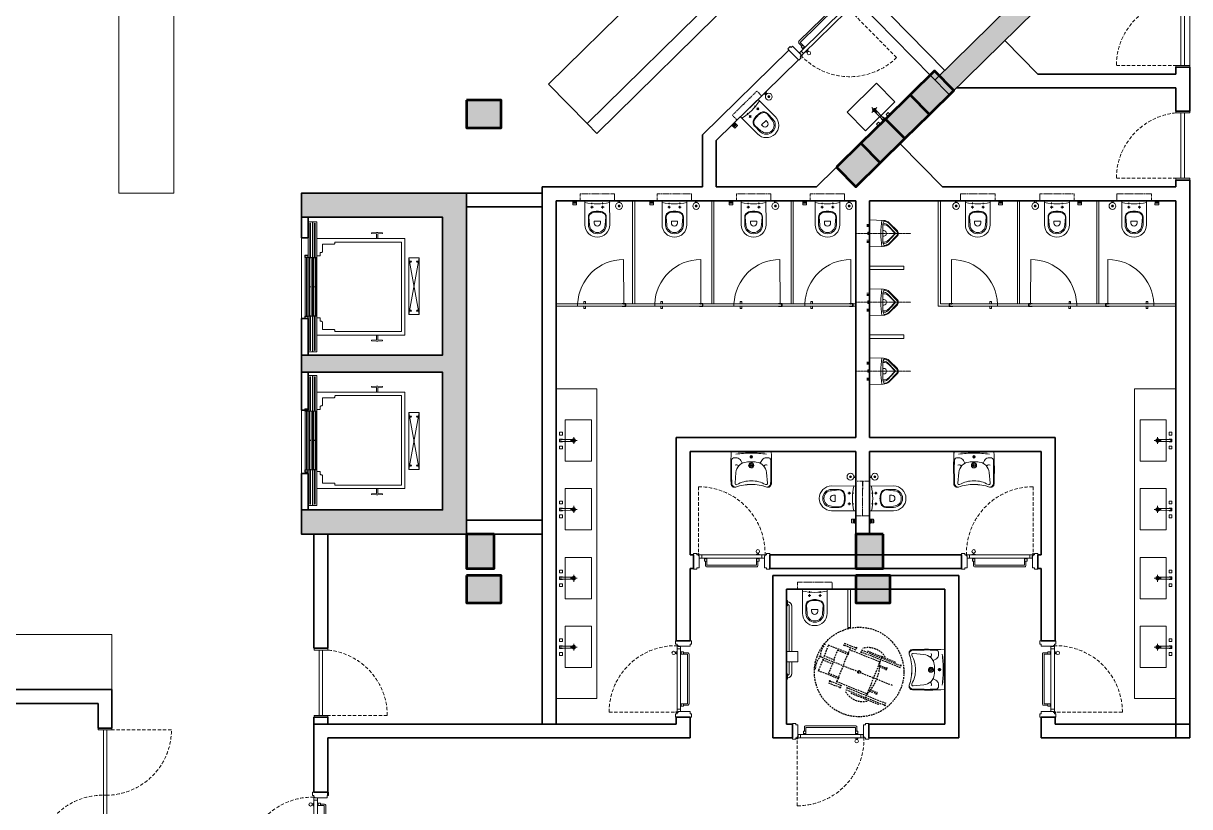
# Model space of a CAD drawing. Header units: millimetres. Extents: x -5316 to 10114, y -10026 to 11025.
# Drawn here: x 740 to 2433, y 2461 to 3599 of the extents above; entities that cross this region are included whole.
import ezdxf

# ---------------------------------------------------------------- set-up
doc = ezdxf.new("R2010")
doc.units = ezdxf.units.MM
for name, pattern in [('DASHDOT', [1, 0.5, -0.25, 0, -0.25]), ('DUZ', [0]), ('HIDDEN', [0.375, 0.25, -0.125]), ('hidden-bl', [0.375, 0.25, -0.125]), ('XREF manor house- spa basement$0$HIDDEN2', [0.1875, 0.125, -0.0625])]:
    doc.linetypes.add(name, pattern=pattern)
for name, color, linetype, lineweight in [('1-Gör3', 252, 'Continuous', 9), ('DUVAR', 1, 'Continuous', 35), ('H-ASANSOR', 46, 'Continuous', 5), ('kolon', 5, 'Continuous', 53), ('MTX-MERDIVEN', 140, 'DUZ', 18), ('PL-KAPI', 43, 'Continuous', 13), ('tefrişler', 13, 'Continuous', 5)]:
    doc.layers.add(name, color=color, linetype=linetype, lineweight=lineweight)
doc.layers.add('MTX-TEFRIS', color=252, linetype='Continuous')
doc.layers.add('tarama_40', color=251, linetype='Continuous')

# ---------------------------------------------------------------- blocks, each defined once
blk = doc.blocks.new('kapı2')
at = {"layer": 'PL-KAPI'}
for p, q in [((45253.6, 82798.4), (45253.6, 82800.5)), ((45255.5, 82798.4), (45255.5, 82800.5)), ((45248.6, 82797.9), (45336.1, 82797.9)), ((45248.6, 82792.9), (45336.1, 82792.9)), ((45256.4, 82791.8), (45252.8, 82791.8)), ((45328.4, 82791.8), (45332, 82791.8))]:
    blk.add_line(p, q, dxfattribs=at)
at = {"layer": 'PL-KAPI', "color": 251, "linetype": 'HIDDEN', "ltscale": 20, "true_color": 0x505050}
blk.add_lwpolyline([(45244.1, 82797.9, -0.420196), (45340.8, 82896.6), (45340.8, 82797.9)], format="xyb", dxfattribs=at)
at = {"layer": 'PL-KAPI'}
for points in [[(45236.9, 82797.9), (45236.9, 82799.9), (45241.9, 82799.9), (45241.9, 82797.9), (45241.9, 82797.9), (45243.9, 82797.9), (45243.9, 82796.4), (45244.9, 82796.4), (45244.9, 82778.9), (45241.9, 82778.9), (45241.9, 82776.9), (45236.9, 82776.9), (45236.9, 82778.9)], [(45257.1, 82797.9), (45257.1, 82798.4), (45252.1, 82798.4), (45252.1, 82797.9)], [(45256.4, 82792.9), (45256.4, 82788.3), (45252.8, 82788.3), (45252.8, 82792.9)], [(45256.4, 82788.3), (45256.4, 82782.9), (45328.4, 82782.9), (45328.4, 82788.3)], [(45328.4, 82792.9), (45328.4, 82788.3), (45332, 82788.3), (45332, 82792.9)], [(45347.9, 82797.9), (45347.9, 82799.9), (45342.9, 82799.9), (45342.9, 82797.9), (45342.9, 82797.9), (45340.9, 82797.9), (45340.9, 82796.4), (45339.9, 82796.4), (45339.9, 82778.9), (45342.9, 82778.9), (45342.9, 82776.9), (45347.9, 82776.9), (45347.9, 82778.9)]]:
    blk.add_lwpolyline(points, dxfattribs=at)
for points in [[(45244.1, 82797.9), (45248.6, 82797.9), (45248.6, 82792.9), (45245.1, 82792.9), (45245.1, 82796.4), (45244.1, 82796.4)], [(45340.7, 82797.9), (45336.1, 82797.9), (45336.1, 82792.9), (45339.7, 82792.9), (45339.7, 82796.4), (45340.7, 82796.4)]]:
    blk.add_lwpolyline(points, close=True, dxfattribs=at)
blk.add_lwpolyline([(45254.4, 82788.3), (45254.4, 82782.4, 0.414214), (45256.4, 82780.4), (45328.4, 82780.4, 0.414214), (45330.4, 82782.4), (45330.4, 82788.3)], format="xyb", dxfattribs=at)
for centre, radius in [((45254.6, 82802.8), 2.5), ((45340.8, 82798.8), 0.75)]:
    blk.add_circle(centre, radius, dxfattribs=at)
blk = doc.blocks.new('kapı1')
at = {"layer": 'PL-KAPI', "lineweight": 15}
for p, q in [((41680.5, 82762.7), (41680.5, 82572.7)), ((41685.5, 82762.7), (41685.5, 82572.7)), ((41685.5, 82667.7), (41680.5, 82667.7))]:
    blk.add_line(p, q, dxfattribs=at)
for points in [[(41693, 82765.2), (41693, 82762.7), (41673, 82762.7), (41673, 82765.2)], [(41673, 82572.7), (41673, 82570.2), (41693, 82570.2), (41693, 82572.7)]]:
    blk.add_lwpolyline(points, close=True, dxfattribs=at)
at = {"layer": 'PL-KAPI', "linetype": 'HIDDEN', "ltscale": 20}
for points in [[(41684.4, 82667.7, 0.414214), (41779.4, 82762.7), (41684.4, 82762.7)], [(41679.4, 82667.7, 0.414214), (41584.4, 82572.7), (41679.4, 82572.7)]]:
    blk.add_lwpolyline(points, format="xyb", dxfattribs=at)
blk = doc.blocks.new('tekerlekli sandalye')
at = {"layer": 'MTX-TEFRIS', "linetype": 'XREF manor house- spa basement$0$HIDDEN2', "ltscale": 20}
for p, q in [((44996.8, 83287), (45003.8, 83304.6)), ((45002.5, 83304.1), (45032.7, 83292)), ((45010.7, 83281.4), (45017, 83297.2)), ((45034, 83298), (45014.7, 83249.7)), ((45015.7, 83296.6), (45032, 83290.2)), ((45043.1, 83296.5), (45025, 83303.7)), ((45025.5, 83302.4), (45027.4, 83307.1)), ((45026.1, 83306.5), (45044.2, 83299.3)), ((45032.7, 83297.4), (45078.8, 83279.1)), ((45043.7, 83300.6), (45041.8, 83295.9)), ((45107.7, 83270.8), (45050.1, 83293.7)), ((45050.6, 83292.4), (45052.5, 83297.1)), ((45051.2, 83296.5), (45108.8, 83273.6)), ((45059.8, 83295.2), (45101.6, 83278.6)), ((44995.3, 83283.2), (44988.3, 83265.6)), ((44989, 83287.9), (45096.4, 83245.1)), ((44994, 83282.7), (45009.8, 83276.4)), ((44996.2, 83288.3), (45012, 83282)), ((45009.2, 83277.7), (45002.9, 83261.9)), ((45081.1, 83287.8), (45055.9, 83224.6)), ((45076.6, 83274.5), (45088.4, 83269.8)), ((45108.2, 83274.9), (45106.4, 83270.2)), ((44987.7, 83266.9), (45017.9, 83254.9)), ((45002.4, 83263.2), (45018.6, 83256.7)), ((45076.5, 83272.4), (45087.7, 83268)), ((45087.9, 83271.1), (45086.4, 83267.4)), ((45003.1, 83248.9), (45021.3, 83241.7)), ((45005.6, 83252.2), (45003.7, 83247.6)), ((45022.4, 83244.5), (45004.3, 83251.7)), ((45014.2, 83251), (45060.2, 83232.6)), ((45020, 83241.1), (45021.8, 83245.8)), ((45030.6, 83242.3), (45028.8, 83237.6)), ((45086.9, 83218.7), (45029.3, 83241.7)), ((45028.2, 83238.9), (45085.8, 83216)), ((45035.4, 83233.9), (45077.2, 83217.2)), ((45061.8, 83237.4), (45073.6, 83232.7)), ((45063.2, 83239), (45074.4, 83234.5)), ((45072.3, 83232.1), (45073.8, 83235.8)), ((45084.5, 83215.4), (45086.4, 83220))]:
    blk.add_line(p, q, dxfattribs=at)
for radius in [65, 2]:
    blk.add_circle((45047.6, 83264.6), radius, dxfattribs=at)
for centre, radius, start, end in [((45017.4, 83287.4), 26, 135.6535, 183.3023), ((45061.1, 83271.5), 28.5, 30.424, 106.1226), ((45010, 83268.8), 26, 133.2443, 180.8932), ((45012.8, 83278.4), 65, 314.6952, 1.8515), ((45052.6, 83250.2), 28.5, 210.424, 286.1226)]:
    blk.add_arc(centre, radius, start, end, dxfattribs=at)
blk = doc.blocks.new('23rf2t3')
at = {"layer": 'tefrişler'}
for p, q in [((44203.1, 83247.9, 0), (44213.1, 83247.9, 0)), ((44203.1, 83247.9, 0), (44213.1, 83247.9, 0)), ((44208.1, 83242.9, 0), (44208.1, 83252.9, 0))]:
    blk.add_line(p, q, dxfattribs=at)
blk.add_lwpolyline([(44178.4, 83235.3), (44178.4, 83273.3), (44238.4, 83273.3), (44238.4, 83235.3)], close=True, dxfattribs=at)
at = {"layer": 'tefrişler', "elevation": 0}
blk.add_lwpolyline([(44206.8, 83229), (44206.7, 83248.7, -0.414214), (44206.9, 83248.9), (44209.3, 83248.9, -0.414214), (44209.5, 83248.7), (44209.5, 83229, -0.414214), (44209.3, 83228.8), (44207, 83228.8, -0.414214)], format="xyb", close=True, dxfattribs=at)
for points in [[(44200.1, 83231.2), (44200.1, 83227.2), (44196.1, 83227.2), (44196.1, 83231.2)], [(44216.1, 83231.2), (44216.1, 83227.2), (44220.1, 83227.2), (44220.1, 83231.2)]]:
    blk.add_lwpolyline(points, close=True, dxfattribs=at)
blk.add_lwpolyline([(44209.5, 83231.2), (44210.1, 83231.2), (44210.1, 83227.2), (44206.1, 83227.2), (44206.1, 83231.2), (44206.8, 83231.2)], dxfattribs=at)
at = {"layer": 'tefrişler'}
blk.add_arc((44208.1, 83247.9, 0), 2.5, 303.3695, 236.5029, dxfattribs=at)
blk = doc.blocks.new('wgw2tr3')
at = {"layer": 'tefrişler'}
for p, q in [((44303.1, 83247.9, 0), (44313.1, 83247.9, 0)), ((44303.1, 83247.9, 0), (44313.1, 83247.9, 0)), ((44308.1, 83242.9, 0), (44308.1, 83252.9, 0))]:
    blk.add_line(p, q, dxfattribs=at)
blk.add_lwpolyline([(44278.4, 83235.3), (44278.4, 83273.3), (44338.4, 83273.3), (44338.4, 83235.3)], close=True, dxfattribs=at)
at = {"layer": 'tefrişler', "elevation": 0}
blk.add_lwpolyline([(44306.8, 83229), (44306.7, 83248.7, -0.414214), (44306.9, 83248.9), (44309.3, 83248.9, -0.414214), (44309.5, 83248.7), (44309.5, 83229, -0.414214), (44309.3, 83228.8), (44307, 83228.8, -0.414214)], format="xyb", close=True, dxfattribs=at)
for points in [[(44300.1, 83231.2), (44300.1, 83227.2), (44296.1, 83227.2), (44296.1, 83231.2)], [(44316.1, 83231.2), (44316.1, 83227.2), (44320.1, 83227.2), (44320.1, 83231.2)]]:
    blk.add_lwpolyline(points, close=True, dxfattribs=at)
blk.add_lwpolyline([(44309.5, 83231.2), (44310.1, 83231.2), (44310.1, 83227.2), (44306.1, 83227.2), (44306.1, 83231.2), (44306.8, 83231.2)], dxfattribs=at)
at = {"layer": 'tefrişler'}
blk.add_arc((44308.1, 83247.9, 0), 2.5, 303.3695, 236.5029, dxfattribs=at)
blk = doc.blocks.new('54hy')
at = {"layer": 'tefrişler'}
for p, q in [((44403.1, 83247.9, 0), (44413.1, 83247.9, 0)), ((44403.1, 83247.9, 0), (44413.1, 83247.9, 0)), ((44408.1, 83242.9, 0), (44408.1, 83252.9, 0))]:
    blk.add_line(p, q, dxfattribs=at)
blk.add_lwpolyline([(44378.4, 83235.3), (44378.4, 83273.3), (44438.4, 83273.3), (44438.4, 83235.3)], close=True, dxfattribs=at)
at = {"layer": 'tefrişler', "elevation": 0}
blk.add_lwpolyline([(44406.8, 83229), (44406.7, 83248.7, -0.414214), (44406.9, 83248.9), (44409.3, 83248.9, -0.414214), (44409.5, 83248.7), (44409.5, 83229, -0.414214), (44409.3, 83228.8), (44407, 83228.8, -0.414214)], format="xyb", close=True, dxfattribs=at)
for points in [[(44400.1, 83231.2), (44400.1, 83227.2), (44396.1, 83227.2), (44396.1, 83231.2)], [(44416.1, 83231.2), (44416.1, 83227.2), (44420.1, 83227.2), (44420.1, 83231.2)]]:
    blk.add_lwpolyline(points, close=True, dxfattribs=at)
blk.add_lwpolyline([(44409.5, 83231.2), (44410.1, 83231.2), (44410.1, 83227.2), (44406.1, 83227.2), (44406.1, 83231.2), (44406.8, 83231.2)], dxfattribs=at)
at = {"layer": 'tefrişler'}
blk.add_arc((44408.1, 83247.9, 0), 2.5, 303.3695, 236.5029, dxfattribs=at)
blk = doc.blocks.new('34ty3t')
at = {"layer": 'tefrişler'}
for p, q in [((44503.1, 83247.9, 0), (44513.1, 83247.9, 0)), ((44503.1, 83247.9, 0), (44513.1, 83247.9, 0)), ((44508.1, 83242.9, 0), (44508.1, 83252.9, 0))]:
    blk.add_line(p, q, dxfattribs=at)
blk.add_lwpolyline([(44478.4, 83235.3), (44478.4, 83273.3), (44538.4, 83273.3), (44538.4, 83235.3)], close=True, dxfattribs=at)
at = {"layer": 'tefrişler', "elevation": 0}
blk.add_lwpolyline([(44506.8, 83229), (44506.7, 83248.7, -0.414214), (44506.9, 83248.9), (44509.3, 83248.9, -0.414214), (44509.5, 83248.7), (44509.5, 83229, -0.414214), (44509.3, 83228.8), (44507, 83228.8, -0.414214)], format="xyb", close=True, dxfattribs=at)
for points in [[(44500.1, 83231.2), (44500.1, 83227.2), (44496.1, 83227.2), (44496.1, 83231.2)], [(44516.1, 83231.2), (44516.1, 83227.2), (44520.1, 83227.2), (44520.1, 83231.2)]]:
    blk.add_lwpolyline(points, close=True, dxfattribs=at)
blk.add_lwpolyline([(44509.5, 83231.2), (44510.1, 83231.2), (44510.1, 83227.2), (44506.1, 83227.2), (44506.1, 83231.2), (44506.8, 83231.2)], dxfattribs=at)
at = {"layer": 'tefrişler'}
blk.add_arc((44508.1, 83247.9, 0), 2.5, 303.3695, 236.5029, dxfattribs=at)
blk = doc.blocks.new('kapı3')
at = {"layer": 'PL-KAPI'}
for p, q in [((44444.7, 83091.7), (44444.8, 83156.9)), ((44446.8, 83092.7), (44441.8, 83092.7)), ((44446.8, 83092.7), (44441.8, 83092.7)), ((44446.8, 83088.8), (44441.8, 83088.8)), ((44442.4, 83088.8), (44442.4, 83092.7)), ((44446.8, 83092.4), (44442.4, 83092.4)), ((44446.8, 83089), (44442.4, 83089)), ((44446.8, 83092.7), (44446.8, 83092.4)), ((44446.8, 83092.7), (44446.8, 83092.4)), ((44446.8, 83088.8), (44446.8, 83089))]:
    blk.add_line(p, q, dxfattribs=at)
at = {"layer": 'PL-KAPI', "lineweight": 15}
for p, q in [((44511.5, 83092.2), (44442.4, 83092.2)), ((44511.5, 83089.2), (44442.4, 83089.2)), ((44511.6, 83092.2), (44511.6, 83089.2))]:
    blk.add_line(p, q, dxfattribs=at)
at = {"layer": 'PL-KAPI'}
for points in [[(44441.6, 83090.7), (44441.6, 83093.1), (44441.8, 83093.1), (44441.8, 83090.7)], [(44441.6, 83090.7), (44441.6, 83088.4), (44441.8, 83088.4), (44441.8, 83090.7)]]:
    blk.add_lwpolyline(points, dxfattribs=at)
for points in [[(44502.8, 83089.2), (44500.3, 83089.2), (44500.3, 83085.9), (44502.8, 83085.9)], [(44502.8, 83095.6), (44500.4, 83095.6), (44500.4, 83092.2), (44502.8, 83092.2)]]:
    blk.add_lwpolyline(points, close=True, dxfattribs=at)
blk.add_arc((44444.8, 83090), 66.8, 1.896, 89.9945, dxfattribs=at)
blk = doc.blocks.new('klozet')
at = {"layer": 'tefrişler', "linetype": 'hidden-bl', "ltscale": 5}
for p, q in [((44878.2, 83413.4), (44878.2, 83423.4)), ((44878.2, 83423.4), (44928.2, 83423.3)), ((44928.2, 83423.3), (44878.2, 83423.4)), ((44928.2, 83423.3), (44928.2, 83413.3))]:
    blk.add_line(p, q, dxfattribs=at)
at = {"layer": 'tefrişler'}
for p, q in [((44895.4, 83410.5), (44895.4, 83408.1)), ((44910.9, 83410.4), (44910.9, 83408.1)), ((44897.4, 83404), (44893.4, 83404)), ((44895.4, 83406), (44895.4, 83402)), ((44912.9, 83403.9), (44908.9, 83404)), ((44910.9, 83406), (44910.9, 83402)), ((44890.1, 83389.4), (44890.1, 83378.3)), ((44890.9, 83389.4), (44891.9, 83378.3)), ((44898.6, 83380.9), (44898.6, 83383.6)), ((44898.6, 83383.6), (44907.6, 83383.6)), ((44907.6, 83380.9), (44907.6, 83383.6)), ((44915.3, 83389.4), (44914.3, 83378.3)), ((44916.1, 83389.3), (44916.1, 83378.3))]:
    blk.add_line(p, q, dxfattribs=at)
blk.add_lwpolyline([(44885.1, 83378.4), (44885.2, 83413.4), (44921.2, 83413.3), (44921.1, 83378.3, -1)], format="xyb", close=True, dxfattribs=at)
for centre in [(44895.4, 83404), (44910.9, 83404)]:
    blk.add_circle(centre, 1, dxfattribs=at)
for centre, radius, start, end in [((44885.9, 83410.2), 0.8, 149.8583, 179.8583), ((44903.4, 83492.6), 84, 257.4847, 282.2319), ((44920.3, 83410.1), 0.8, 359.8583, 29.8583), ((44898.1, 83389.4), 8, 106.963, 179.8583), ((44897.7, 83389.3), 6.8, 103.665, 178.6993), ((44903.1, 83373.1), 25, 89.8583, 106.963), ((44903.1, 83373.1), 23.8, 89.8583, 106.963), ((44903.1, 83373.1), 25, 72.7537, 89.8583), ((44903.1, 83373.1), 23.8, 72.7537, 89.8583), ((44908.5, 83389.2), 6.8, 1.0173, 76.0516), ((44908.1, 83389.4), 8, 359.8583, 72.7537), ((44903.1, 83378.3), 13, 179.8583, 269.8583), ((44903.1, 83378.3), 11.2, 179.8583, 269.8583), ((44903.1, 83380.9), 4.5, 179.8583, 269.8583), ((44903.1, 83378.3), 11.2, 269.8583, 359.8583), ((44903.1, 83378.3), 13, 269.8583, 359.8583), ((44903.1, 83380.9), 4.5, 269.8583, 359.8583)]:
    blk.add_arc(centre, radius, start, end, dxfattribs=at)
blk = doc.blocks.new('3qr32')
at = {"layer": 'tefrişler'}
for p, q in [((44933, 83412.5), (44932.9, 83412.5)), ((44935.7, 83412.5), (44933, 83412.5)), ((44933.6, 83412.4), (44933.5, 83412.4)), ((44933.5, 83411.8), (44933.5, 83411.8)), ((44933.8, 83411.6), (44933.5, 83411.6)), ((44933.5, 83411.6), (44933.5, 83411.6)), ((44933.8, 83412.4), (44933.6, 83412.4)), ((44933.8, 83411.8), (44933.5, 83411.8)), ((44933.7, 83411.7), (44933.6, 83411.7)), ((44933.9, 83411.7), (44933.7, 83411.7)), ((44934.3, 83412.4), (44933.8, 83412.4)), ((44934.3, 83411.8), (44933.8, 83411.8)), ((44934.3, 83411.6), (44933.8, 83411.6)), ((44934.3, 83411.7), (44933.9, 83411.7)), ((44934.8, 83412.4), (44934.3, 83412.4)), ((44934.8, 83411.8), (44934.3, 83411.8)), ((44934.9, 83411.7), (44934.3, 83411.7)), ((44934.8, 83411.6), (44934.3, 83411.6)), ((44935.5, 83412.4), (44934.8, 83412.4)), ((44935.5, 83411.8), (44934.8, 83411.8)), ((44935.5, 83411.6), (44934.8, 83411.6)), ((44935.5, 83411.7), (44934.9, 83411.7)), ((44936.2, 83412.4), (44935.5, 83412.4)), ((44936.2, 83411.8), (44935.5, 83411.8)), ((44936.2, 83411.7), (44935.5, 83411.7)), ((44936.2, 83411.6), (44935.5, 83411.6)), ((44936.2, 83412.5), (44935.7, 83412.5)), ((44936.6, 83412.5), (44936.2, 83412.5)), ((44936.8, 83412.4), (44936.2, 83412.4)), ((44936.8, 83411.8), (44936.2, 83411.8)), ((44936.8, 83411.7), (44936.2, 83411.7)), ((44936.8, 83411.6), (44936.2, 83411.6)), ((44939.3, 83412.5), (44936.6, 83412.5)), ((44937.5, 83412.4), (44936.8, 83412.4)), ((44937.5, 83411.8), (44936.8, 83411.8)), ((44937.4, 83411.7), (44936.8, 83411.7)), ((44937.5, 83411.6), (44936.8, 83411.6)), ((44938, 83411.7), (44937.4, 83411.7)), ((44938.1, 83412.4), (44937.5, 83412.4)), ((44938.1, 83411.8), (44937.5, 83411.8)), ((44938.1, 83411.6), (44937.5, 83411.6)), ((44938.4, 83411.7), (44938, 83411.7)), ((44938.5, 83412.4), (44938.1, 83412.4)), ((44938.5, 83411.8), (44938.1, 83411.8)), ((44938.5, 83411.6), (44938.1, 83411.6)), ((44938.6, 83411.7), (44938.4, 83411.7)), ((44938.8, 83412.4), (44938.5, 83412.4)), ((44938.8, 83411.8), (44938.5, 83411.8)), ((44938.8, 83411.6), (44938.5, 83411.6)), ((44938.7, 83411.7), (44938.6, 83411.7)), ((44938.9, 83412.4), (44938.8, 83412.4)), ((44938.9, 83411.8), (44938.8, 83411.8)), ((44938.9, 83411.6), (44938.8, 83411.6)), ((44933.5, 83407.4), (44933.4, 83407.4)), ((44933.8, 83407.4), (44933.5, 83407.4)), ((44933.6, 83407.3), (44933.5, 83407.3)), ((44933.9, 83407.3), (44933.6, 83407.3)), ((44934.2, 83407.4), (44933.8, 83407.4)), ((44934.3, 83407.3), (44933.9, 83407.3)), ((44936.1, 83407.2), (44934, 83407.2)), ((44934.8, 83407.4), (44934.2, 83407.4)), ((44934.8, 83407.3), (44934.3, 83407.3)), ((44935.5, 83407.4), (44934.8, 83407.4)), ((44935.5, 83407.3), (44934.8, 83407.3)), ((44936.1, 83407.4), (44935.5, 83407.4)), ((44936.1, 83407.3), (44935.5, 83407.3)), ((44936.8, 83407.4), (44936.1, 83407.4)), ((44936.8, 83407.3), (44936.1, 83407.3)), ((44938.2, 83407.2), (44936.1, 83407.2)), ((44937.5, 83407.4), (44936.8, 83407.4)), ((44937.4, 83407.3), (44936.8, 83407.3)), ((44938, 83407.3), (44937.4, 83407.3)), ((44938, 83407.4), (44937.5, 83407.4)), ((44938.5, 83407.4), (44938, 83407.4)), ((44938.4, 83407.3), (44938, 83407.3)), ((44938.6, 83407.3), (44938.4, 83407.3)), ((44938.7, 83407.4), (44938.5, 83407.4)), ((44938.7, 83407.3), (44938.6, 83407.3)), ((44938.8, 83407.4), (44938.7, 83407.4))]:
    blk.add_line(p, q, dxfattribs=at)
for points in [[(44932.9, 83413.4), (44939.5, 83413.4), (44939.5, 83412.6), (44939.4, 83412.5), (44939.3, 83412.4), (44939.3, 83412.4), (44938.9, 83412.4), (44938.9, 83411.8), (44938.7, 83411.7), (44938.9, 83411.6), (44938.8, 83407.4), (44938.7, 83407.3), (44938.2, 83407.2), (44936.1, 83407.2), (44934, 83407.2), (44933.5, 83407.3), (44933.4, 83407.4), (44933.5, 83411.6), (44933.6, 83411.7), (44933.5, 83411.8), (44933.5, 83412.4), (44933.1, 83412.4), (44933, 83412.4), (44932.9, 83412.5), (44932.9, 83412.6)], [(44938.1, 83409.5), (44938.1, 83410), (44934.1, 83410), (44934.1, 83409.5)], [(44934.2, 83412.2), (44938.2, 83412.2), (44938.2, 83413.2), (44934.2, 83413.2)], [(44935.7, 83410), (44936.7, 83410), (44936.7, 83412.2), (44935.7, 83412.2)]]:
    blk.add_lwpolyline(points, close=True, dxfattribs=at)
blk = doc.blocks.new('34g34g3')
at = {"layer": 'tefrişler'}
for p, q in [((44868.9, 83412.8), (44868.9, 83413.4)), ((44868.9, 83413.4), (44874.4, 83413.4)), ((44868.9, 83412.8), (44874.4, 83412.8)), ((44869.2, 83412.4), (44869.2, 83412.8)), ((44870.7, 83412.2), (44870.7, 83410.4)), ((44872.7, 83412.2), (44872.7, 83410.4)), ((44874.1, 83412.4), (44874.1, 83412.8)), ((44874.4, 83412.8), (44874.4, 83413.4))]:
    blk.add_line(p, q, dxfattribs=at)
for radius in [4.9, 1.4, 1]:
    blk.add_circle((44871.6, 83405.6), radius, dxfattribs=at)
blk = doc.blocks.new('efwef')
at = {"layer": 'DUVAR'}
for name in ['34g34g3', 'klozet', '3qr32']:
    blk.add_blockref(name, (608.3, 117.8), dxfattribs=at)
blk = doc.blocks.new('g3g34qg')
at = {"layer": 'tefrişler', "extrusion": (-9.18355e-06, -5.22106e-10, 1), "elevation": -0.4}
for points in [[(44279.1, 83005.7, -0.15678), (44287.3, 83002.4), (44299.1, 82990.5, -0.404578), (44299.1, 82983.2), (44287.3, 82971.3, -0.165396), (44278.6, 82968), (44258.6, 82967.3), (44258.6, 83006.3), (44279.1, 83005.7)], [(44276.6, 82967.8, -0.079182), (44276.6, 83005.8, -2.898704)], [(44280.5, 83005.5, 0.179807), (44277.8, 82998.2), (44277.9, 82975.9, 0.168338), (44280.5, 82968.1)], [(44279.8, 83004.4, -0.141491), (44286.5, 83001.5), (44298.3, 82989.6, -0.402512), (44298.3, 82984), (44286.6, 82971.9, -0.161341), (44279.8, 82969.2)], [(44277.8, 82982.8), (44279.3, 82982.8, 0.999782), (44279.3, 82990.8), (44277.8, 82990.8)], [(44277.9, 82999.3, -0.217861), (44286.6, 82996.4), (44295.7, 82986.8), (44286.6, 82977.3, -0.217861), (44277.9, 82974.3, -0.189671)], [(44278.3, 83001.5, -0.164972), (44284.5, 82999.2), (44296.1, 82987.5, -0.386321), (44296.1, 82986.1), (44284.6, 82974.1, -0.195859), (44278.4, 82972.2, -0.157785)]]:
    blk.add_lwpolyline(points, format="xyb", dxfattribs=at)
at = {"layer": 'tefrişler', "linetype": 'DASHDOT', "extrusion": (-9.18355e-06, -5.22106e-10, 1), "elevation": -0.4}
blk.add_lwpolyline([(44238.6, 82986.8), (44318.6, 82986.8)], dxfattribs=at)
at = {"layer": 'tefrişler', "extrusion": (-9.18355e-06, -5.22106e-10, 1), "elevation": -0.4}
for points in [[(44254.6, 82999.8), (44258.6, 82999.8)], [(44254.6, 82998.3), (44258.6, 82998.3)], [(44254.6, 82996.8), (44258.6, 82996.8)], [(44257.1, 82985.1), (44256.1, 82985.1), (44256.1, 82988.7), (44257.1, 82988.7)], [(44258.6, 82985.1), (44257.1, 82985.1), (44257.1, 82988.7), (44258.6, 82988.7)], [(44254.6, 82976.8), (44258.6, 82976.8)], [(44254.6, 82975.3), (44258.6, 82975.3)], [(44254.6, 82973.8), (44258.6, 82973.8)]]:
    blk.add_lwpolyline(points, dxfattribs=at)
blk = doc.blocks.new('23r23r')
at = {"layer": 'tefrişler', "extrusion": (-9.18325e-06, 1.19199e-16, 1)}
for p, q in [((44258.6, 83039.3), (44308.6, 83039.3, 0)), ((44308.6, 83034.3, 0), (44308.6, 83039.3, 0)), ((44258.6, 83034.3), (44308.6, 83034.3, 0))]:
    blk.add_line(p, q, dxfattribs=at)
blk = doc.blocks.new('4t344   wefww')
at = {"layer": 'tefrişler'}
for p, q in [((45320.5, 82685.4), (45377.7, 82695.4)), ((45330.5, 82686.1), (45349.3, 82689.4)), ((45350.5, 82682.7), (45348.3, 82682.3)), ((45368.1, 82692.7), (45349.3, 82689.4)), ((45350.8, 82680.7), (45350.1, 82684.8)), ((45350.5, 82682.7), (45352.6, 82683.1)), ((45374.2, 82685.6), (45370.9, 82684.6)), ((45327.1, 82677.3), (45330.6, 82677.5)), ((45336.3, 82674.9), (45338.4, 82672.3)), ((45366.4, 82680.2), (45365.3, 82677.1)), ((45333.9, 82640.9), (45332.6, 82656.2)), ((45380.3, 82649.1), (45376.3, 82663.9))]:
    blk.add_line(p, q, dxfattribs=at)
at = {"layer": 'tefrişler', "linetype": 'DASHDOT'}
for p, q in [((45352.6, 82670.5), (45348.5, 82669.8)), ((45353.3, 82666.4), (45351.9, 82674.5)), ((45352.6, 82670.5), (45356.7, 82671.2))]:
    blk.add_line(p, q, dxfattribs=at)
at = {"layer": 'tefrişler'}
blk.add_lwpolyline([(45335.8, 82635.5, -0.502898), (45328.5, 82638.9, -0.019701), (45320.5, 82685.4), (45377.7, 82695.4, -0.019701), (45386, 82649, -0.502898), (45380.3, 82643.4, 0.082293), (45357.4, 82643.1, 0.082293)], format="xyb", close=True, dxfattribs=at)
for centre, radius, start, end in [((45914.4, 82763.6), 599, 187.5037, 192.0183), ((45379.9, 82515.6), 175, 99.9914, 107.3231), ((45350.5, 82682.7), 1.75, 99.9914, 279.9914), ((45379.9, 82515.6), 175, 92.6597, 99.9914), ((45350.5, 82682.7), 1.75, 279.9914, 99.9914), ((45373, 82677.9), 7, 107.5479, 160.8558), ((45375.4, 82681.8), 4, 11.2406, 107.5479), ((44792.8, 82566), 599, 7.9646, 12.4792), ((44792.8, 82566), 598, 7.9646, 11.2406), ((45327.3, 82673.3), 4, 92.435, 188.7423), ((45914.4, 82763.6), 598, 188.7423, 192.0183), ((45331.8, 82664.5), 3.14, 39.1775, 135.2878), ((45330.9, 82670.5), 7, 39.1271, 92.435), ((45349.5, 82657.7), 17, 107.0562, 184.9447), ((45333.5, 82665.8), 1, 332.9888, 39.1775), ((45339.6, 82673.3), 1.5, 219.1271, 302.4822), ((45362.1, 82616.5), 60, 99.9914, 107.0562), ((45352.6, 82670.5), 3.75, 99.9914, 279.9914), ((45352.6, 82670.5), 2.3, 99.9914, 279.9914), ((45362.1, 82616.5), 60, 92.9267, 99.9914), ((45352.6, 82670.5), 3.75, 279.9914, 99.9914), ((45352.6, 82670.5), 2.3, 279.9914, 99.9914), ((45359.9, 82659.5), 17, 15.0381, 92.9267), ((45363.9, 82677.6), 1.5, 257.5006, 340.8558), ((45374.2, 82672), 3.14, 64.6951, 160.8054), ((45372.2, 82672.7), 1, 160.8054, 226.994), ((45363.8, 82607.1), 42, 99.9914, 129.7023), ((45363.8, 82607.1), 42, 70.2806, 99.9914), ((45378.4, 82648.6), 2, 257.1185, 15.0381), ((45381.1, 82648.3), 5, 261.1737, 7.9646), ((45379.5, 82648.8), 5.53, 278.3506, 0.2237), ((45333.4, 82639.9), 5, 192.0183, 298.8092), ((45334.7, 82641), 5.53, 199.7591, 281.6323), ((45335.9, 82641.1), 2, 184.9447, 302.8644), ((45369.6, 82574.2), 70, 99.9914, 118.8092), ((45369.6, 82574.2), 70, 81.1737, 99.9914)]:
    blk.add_arc(centre, radius, start, end, dxfattribs=at)
blk = doc.blocks.new('q3r32r')
at = {"layer": 'PL-KAPI'}
for p, q in [((44471.1, 82655.4), (44469.1, 82655.4)), ((44471.1, 82653.5), (44469.1, 82653.5)), ((44471.6, 82660.4), (44471.6, 82572.9)), ((44476.6, 82660.4), (44476.6, 82572.9)), ((44477.7, 82652.6), (44477.7, 82656.2)), ((44477.7, 82580.6), (44477.7, 82577))]:
    blk.add_line(p, q, dxfattribs=at)
at = {"layer": 'PL-KAPI', "color": 251, "linetype": 'HIDDEN', "ltscale": 20, "true_color": 0x505050}
blk.add_lwpolyline([(44471.6, 82664.9, 0.420196), (44373, 82568.2), (44471.6, 82568.2)], format="xyb", dxfattribs=at)
at = {"layer": 'PL-KAPI'}
for points in [[(44471.6, 82672.1), (44469.6, 82672.1), (44469.6, 82667.1), (44471.6, 82667.1), (44471.6, 82667.1), (44471.6, 82665.1), (44473.1, 82665.1), (44473.1, 82664.1), (44490.6, 82664.1), (44490.6, 82667.1), (44492.6, 82667.1), (44492.6, 82672.1), (44491.6, 82672.1)], [(44471.6, 82651.9), (44471.1, 82651.9), (44471.1, 82656.9), (44471.6, 82656.9)], [(44476.6, 82652.6), (44481.2, 82652.6), (44481.2, 82656.2), (44476.6, 82656.2)], [(44481.2, 82652.6), (44486.6, 82652.6), (44486.6, 82580.6), (44481.2, 82580.6)], [(44476.6, 82580.6), (44481.2, 82580.6), (44481.2, 82577), (44476.6, 82577)], [(44471.6, 82561.1), (44469.6, 82561.1), (44469.6, 82566.1), (44471.6, 82566.1), (44471.6, 82566.1), (44471.6, 82568.1), (44473.1, 82568.1), (44473.1, 82569.1), (44490.6, 82569.1), (44490.6, 82566.1), (44492.6, 82566.1), (44492.6, 82561.1), (44491.6, 82561.1)]]:
    blk.add_lwpolyline(points, dxfattribs=at)
for points in [[(44471.6, 82664.9), (44471.6, 82660.4), (44476.6, 82660.4), (44476.6, 82663.9), (44473.1, 82663.9), (44473.1, 82664.9)], [(44471.6, 82568.3), (44471.6, 82572.9), (44476.6, 82572.9), (44476.6, 82569.3), (44473.1, 82569.3), (44473.1, 82568.3)]]:
    blk.add_lwpolyline(points, close=True, dxfattribs=at)
blk.add_lwpolyline([(44481.2, 82654.6), (44487.1, 82654.6, -0.414214), (44489.1, 82652.6), (44489.1, 82580.6, -0.414214), (44487.1, 82578.6), (44481.2, 82578.6)], format="xyb", dxfattribs=at)
for centre, radius in [((44466.7, 82654.4), 2.5), ((44470.8, 82568.2), 0.75)]:
    blk.add_circle(centre, radius, dxfattribs=at)
blk = doc.blocks.new('kapı4')
at = {"layer": 'PL-KAPI', "lineweight": 15}
for p, q in [((43312.3, 82762.7), (43312.3, 82667.7)), ((43317.3, 82762.7), (43317.3, 82667.7)), ((43317.3, 82667.7), (43312.3, 82667.7))]:
    blk.add_line(p, q, dxfattribs=at)
for points in [[(43324.7, 82765.2), (43324.7, 82762.7), (43304.7, 82762.7), (43304.7, 82765.2)], [(43324.7, 82667.7), (43324.7, 82665.2), (43304.7, 82665.2), (43304.7, 82667.7)]]:
    blk.add_lwpolyline(points, close=True, dxfattribs=at)
at = {"layer": 'PL-KAPI', "linetype": 'HIDDEN', "ltscale": 20}
blk.add_lwpolyline([(43324.7, 82667.7, 0.384846), (43411.1, 82762.7), (43316.1, 82762.7)], format="xyb", dxfattribs=at)
blk = doc.blocks.new('wrfwg34')
at = {"layer": 'tefrişler'}
for p, q in [((45249.8, 82666.7), (45242.7, 82663.9)), ((45250.2, 82665.6), (45243.2, 82662.7)), ((45250.2, 82665.6), (45249.8, 82666.7)), ((45213.8, 82648.2), (45152.7, 82623.8)), ((45243.5, 82660.1), (45228, 82653.9)), ((45244.9, 82656.6), (45229.4, 82650.4)), ((45243.2, 82662.7), (45242.7, 82663.9)), ((45215.2, 82644.7), (45154.1, 82620.3)), ((45143.6, 82624.3), (45150.7, 82627.1)), ((45144.1, 82623.1), (45143.6, 82624.3)), ((45144.1, 82623.1), (45151.2, 82625.9)), ((45151.2, 82625.9), (45150.7, 82627.1))]:
    blk.add_line(p, q, dxfattribs=at)
blk.add_lwpolyline([(45149.4, 82625.2, 0.414214), (45152.7, 82623.8), (45213.8, 82648.2), (45212.6, 82651.2), (45226.8, 82656.9), (45228, 82653.9), (45243.5, 82660.1, 0.414214), (45244.9, 82663.4), (45243.2, 82662.7), (45242.7, 82663.9), (45249.8, 82666.7), (45250.2, 82665.6), (45248.5, 82664.9, -0.414214), (45244.9, 82656.6), (45229.4, 82650.4), (45232.7, 82642.1), (45218.5, 82636.5), (45215.2, 82644.7), (45154.1, 82620.3, -0.414214), (45145.9, 82623.8), (45144.1, 82623.1), (45143.6, 82624.3), (45150.7, 82627.1), (45151.2, 82625.9)], format="xyb", close=True, dxfattribs=at)
blk.add_lwpolyline([(45226.8, 82656.9), (45212.6, 82651.2), (45218.5, 82636.5), (45232.7, 82642.1)], close=True, dxfattribs=at)
for centre, radius, start, end in [((45242.6, 82662.5), 6.35, 291.7982, 21.7982), ((45242.6, 82662.5), 2.55, 291.7982, 21.7982), ((45151.8, 82626.2), 6.35, 201.7982, 291.7982), ((45151.8, 82626.2), 2.55, 201.7982, 291.7982)]:
    blk.add_arc(centre, radius, start, end, dxfattribs=at)
blk = doc.blocks.new('wefwgf3')
at = {"layer": 'tefrişler', "linetype": 'hidden-bl', "ltscale": 5}
for p, q in [((45142.3, 82606.5), (45133.3, 82602.1)), ((45133.3, 82602.1), (45155, 82557.1)), ((45155, 82557.1), (45133.3, 82602.1)), ((45155, 82557.1), (45164, 82561.4))]:
    blk.add_line(p, q, dxfattribs=at)
at = {"layer": 'tefrişler'}
for p, q in [((45169.1, 82606), (45179, 82610.8)), ((45169.4, 82605.3), (45179.8, 82609.2)), ((45180.4, 82602.1), (45177.9, 82600.9)), ((45177.9, 82600.9), (45181.8, 82592.8)), ((45152.4, 82592.2), (45154.5, 82593.2)), ((45156.4, 82594.1), (45160, 82595.8)), ((45159.1, 82593.2), (45157.3, 82596.8)), ((45163.1, 82580.1), (45166.7, 82581.9)), ((45165.8, 82579.2), (45164, 82582.8)), ((45180, 82583.4), (45189.5, 82589)), ((45180.3, 82582.6), (45190.3, 82587.4)), ((45184.3, 82594), (45181.8, 82592.8)), ((45159.1, 82578.2), (45161.2, 82579.2))]:
    blk.add_line(p, q, dxfattribs=at)
blk.add_lwpolyline([(45176.9, 82615.3), (45145.3, 82600.2), (45160.9, 82567.7), (45192.5, 82582.9, 1)], format="xyb", close=True, dxfattribs=at)
for centre in [(45158.2, 82595), (45164.9, 82581)]:
    blk.add_circle(centre, 1, dxfattribs=at)
for centre, radius, start, end in [((45148.5, 82600.8), 0.8, 115.7143, 145.7143), ((45081.7, 82549.5), 84, 13.3407, 38.0879), ((45172.5, 82598.8), 8, 115.7143, 188.6097), ((45189.3, 82601.4), 25, 188.6097, 205.7143), ((45172.5, 82599.2), 6.8, 116.8733, 191.9076), ((45189.3, 82601.4), 23.8, 188.6097, 205.7143), ((45184.7, 82599.1), 13, 25.7143, 115.7143), ((45184.7, 82599.1), 11.2, 25.7143, 115.7143), ((45182.3, 82598), 4.5, 25.7143, 115.7143), ((45182.3, 82598), 4.5, 295.7143, 25.7143), ((45184.7, 82599.1), 11.2, 295.7143, 25.7143), ((45184.7, 82599.1), 13, 295.7143, 25.7143), ((45189.3, 82601.4), 25, 205.7143, 222.8189), ((45189.3, 82601.4), 23.8, 205.7143, 222.8189), ((45176.9, 82589.8), 8, 222.8189, 295.7143), ((45177.1, 82589.5), 6.8, 219.521, 294.5553), ((45163.4, 82569.8), 0.8, 265.7143, 295.7143)]:
    blk.add_arc(centre, radius, start, end, dxfattribs=at)
blk = doc.blocks.new('qwdq23r')
at = {"layer": 'tefrişler'}
blk.add_lwpolyline([(45176.7, 82536.3), (45226.3, 82560.1), (45224.6, 82563.7), (45175, 82540)], close=True, dxfattribs=at)
blk = doc.blocks.new('WEFWEF')
at = {"layer": 'DUVAR'}
for p, q in [((46510.2, 84043.8), (46510.2, 84023.8)), ((46610.2, 84043.8), (46610.2, 84023.8))]:
    blk.add_line(p, q, dxfattribs=at)
at = {"layer": 'PL-KAPI', "lineweight": 15}
for p, q in [((46512.7, 84036.3), (46512.7, 84031.3)), ((46607.7, 84036.3), (46512.7, 84036.3)), ((46607.7, 84031.3), (46512.7, 84031.3))]:
    blk.add_line(p, q, dxfattribs=at)
at = {"layer": 'PL-KAPI', "linetype": 'HIDDEN', "ltscale": 20}
blk.add_lwpolyline([(46512.7, 84043.8, -0.384846), (46607.7, 84130.2), (46607.7, 84035.2)], format="xyb", dxfattribs=at)
at = {"layer": 'PL-KAPI', "lineweight": 15}
for points in [[(46512.7, 84043.8), (46510.2, 84043.8), (46510.2, 84023.8), (46512.7, 84023.8)], [(46610.2, 84043.8), (46607.7, 84043.8), (46607.7, 84023.8), (46610.2, 84023.8)]]:
    blk.add_lwpolyline(points, close=True, dxfattribs=at)
blk = doc.blocks.new('şshj')
at = {"layer": 'H-ASANSOR'}
for p, q in [((27797.5, 10390.5), (27797.5, 10389.5)), ((27797.5, 10384), (27797.5, 10383)), ((27982.5, 10390.5), (27982.5, 10389.5)), ((27982.5, 10384), (27982.5, 10383))]:
    blk.add_line(p, q, dxfattribs=at)
for points in [[(27849.7, 10541.6), (27932.3, 10541.6), (27932.3, 10526.6), (27849.7, 10526.6)], [(27813, 10479.5), (27812.5, 10472.5), (27811.5, 10472.5), (27811, 10479.5), (27811, 10481.5), (27811.5, 10488.5), (27812.5, 10488.5), (27813, 10481.5), (27820, 10481.5), (27820, 10479.5)], [(27967, 10479.5), (27967.5, 10472.5), (27968.5, 10472.5), (27969, 10479.5), (27969, 10481.5), (27968.5, 10488.5), (27967.5, 10488.5), (27967, 10481.5), (27960, 10481.5), (27960, 10479.5)], [(27847.5, 10391.5), (27847.5, 10388.5), (27890, 10388.5), (27890, 10391.5)], [(27847.5, 10385), (27847.5, 10382), (27890, 10382), (27890, 10385)], [(27847.7, 10391.3), (27847.7, 10388.7), (27889.8, 10388.7), (27889.8, 10391.3)], [(27847.7, 10384.8), (27847.7, 10382.2), (27889.8, 10382.2), (27889.8, 10384.8)], [(27932.5, 10391.5), (27932.5, 10388.5), (27890, 10388.5), (27890, 10391.5)], [(27932.5, 10385), (27932.5, 10382), (27890, 10382), (27890, 10385)], [(27932.3, 10391.3), (27932.3, 10388.7), (27890.2, 10388.7), (27890.2, 10391.3)], [(27932.3, 10384.8), (27932.3, 10382.2), (27890.2, 10382.2), (27890.2, 10384.8)], [(27847, 10380), (27847, 10376), (27844.5, 10376), (27844.5, 10380)], [(27933, 10380), (27933, 10376), (27935.5, 10376), (27935.5, 10380)]]:
    blk.add_lwpolyline(points, close=True, dxfattribs=at)
at = {"layer": 'H-ASANSOR', "ltscale": 400}
for points in [[(27849.7, 10541.6), (27932.3, 10526.6)], [(27932.3, 10541.6), (27849.7, 10526.6)], [(27847.5, 10393), (27932.5, 10393)], [(27932.5, 10387), (27847.5, 10387)], [(27847.5, 10386.5), (27932.5, 10386.5)], [(27847.5, 10380), (27932.5, 10380)], [(27847.5, 10378), (27932.5, 10378)], [(27847.5, 10376), (27932.5, 10376)]]:
    blk.add_lwpolyline(points, dxfattribs=at)
at = {"layer": 'H-ASANSOR'}
blk.add_lwpolyline([(27960, 10393), (27960, 10521), (27820, 10521), (27820, 10393), (27845, 10393), (27845, 10398), (27841, 10398, -0.414214), (27840, 10399), (27840, 10400, 0.414214), (27839, 10401), (27829, 10401, -0.414214), (27828, 10402), (27828, 10418, 0.414214), (27827, 10419), (27826, 10419, -0.414214), (27825, 10420), (27825, 10516), (27955, 10516), (27955, 10420, -0.414214), (27954, 10419), (27953, 10419, 0.414214), (27952, 10418), (27952, 10402, -0.414214), (27951, 10401), (27941, 10401, 0.414214), (27940, 10400), (27940, 10399, -0.414214), (27939, 10398), (27935, 10398), (27935, 10393), (27960, 10393)], format="xyb", dxfattribs=at)
for points in [[(27847.5, 10388.5), (27847.5, 10387), (27795.5, 10387), (27795.5, 10393), (27847.5, 10393), (27847.5, 10391.5)], [(27847.5, 10382), (27847.5, 10380.5), (27795.5, 10380.5), (27795.5, 10386.5), (27847.5, 10386.5), (27847.5, 10385)], [(27847.5, 10390.5), (27797.5, 10390.5)], [(27847.5, 10389.5), (27797.5, 10389.5)], [(27847.5, 10384), (27797.5, 10384)], [(27847.5, 10383), (27797.5, 10383)], [(27932.5, 10388.5), (27932.5, 10387), (27984.5, 10387), (27984.5, 10393), (27932.5, 10393), (27932.5, 10391.5)], [(27932.5, 10390.5), (27982.5, 10390.5)], [(27932.5, 10389.5), (27982.5, 10389.5)], [(27932.5, 10382), (27932.5, 10380.5), (27984.5, 10380.5), (27984.5, 10386.5), (27932.5, 10386.5), (27932.5, 10385)], [(27932.5, 10384), (27982.5, 10384)], [(27932.5, 10383), (27982.5, 10383)], [(27847.5, 10380.5), (27847.5, 10375.5), (27844, 10375.5), (27844, 10380.5), (27847.5, 10380.5)], [(27932.5, 10380.5), (27932.5, 10375.5), (27936, 10375.5), (27936, 10380.5), (27932.5, 10380.5)]]:
    blk.add_lwpolyline(points, dxfattribs=at)
for centre in [(27855.4, 10538.8), (27926.6, 10538.8), (27855.4, 10529.5), (27926.6, 10529.5)]:
    blk.add_circle(centre, 0.852, dxfattribs=at)

msp = doc.modelspace()

# ---------------------------------------------------------------- hatches: boundary and pattern name
at = {"layer": 'kolon'}
for points in [[(2055.3, 3466.5), (2091, 3501.5), (2063, 3530), (2027.3, 3495)], [(2019.7, 3431.4), (2055.3, 3466.5), (2027.3, 3495), (1991.6, 3459.9)], [(1383.4, 3447.2), (1433.4, 3447.2), (1433.4, 3487.2), (1383.4, 3487.2)], [(1984, 3396.4), (2019.7, 3431.4), (1991.6, 3459.9), (1956, 3424.9)], [(1948.4, 3361.3), (1984, 3396.4), (1956, 3424.9), (1920.3, 3389.8)], [(1383.4, 2857.2), (1383.4, 2807.2), (1423.4, 2807.2), (1423.4, 2857.2)], [(1948.4, 2857.2), (1948.4, 2807.2), (1988.4, 2807.2), (1988.4, 2857.2)], [(1383.4, 2757.2), (1433.4, 2757.2), (1433.4, 2797.2), (1383.4, 2797.2)], [(1948.4, 2757.2), (1998.4, 2757.2), (1998.4, 2797.2), (1948.4, 2797.2)]]:
    msp.add_hatch(color=256, dxfattribs=at).paths.add_polyline_path(points)
at = {"layer": 'tarama_40'}
msp.add_hatch(color=256, dxfattribs=at).paths.add_polyline_path([(2433.3, 3838), (2084.6, 3495.2), (2063.6, 3516.6), (2412.3, 3859.4)])
at = {"layer": 'tarama_40', "linetype": 'ByBlock'}
msp.add_hatch(color=256, dxfattribs=at).paths.add_polyline_path([(1383.4, 3352.2), (1143.4, 3352.2), (1143.4, 3317.2), (1348.4, 3317.2), (1348.4, 3117.2), (1143.4, 3117.2), (1143.4, 3092.2), (1348.4, 3092.2), (1348.4, 2892.2), (1143.4, 2892.2), (1143.4, 2857.2), (1383.4, 2857.2)])

# ---------------------------------------------------------------- linework, layer by layer
at = {"layer": '1-Gör3', "lineweight": 15}
for p, q in [((1624.5, 3341.3), (1624.5, 3191.3)), ((1627.5, 3341.3), (1627.5, 3191.3)), ((1739.5, 3341.3), (1739.5, 3191.3)), ((1742.5, 3341.3), (1742.5, 3191.3)), ((1854.5, 3341.3), (1854.5, 3191.3)), ((1857.5, 3341.3), (1857.5, 3191.3)), ((2068.3, 3341.3), (2068.3, 3188.3)), ((2071.3, 3341.3), (2071.3, 3191.3)), ((2183.3, 3341.3), (2183.3, 3191.3)), ((2186.3, 3341.3), (2186.3, 3191.3)), ((2298.3, 3341.3), (2298.3, 3191.3)), ((2301.3, 3341.3), (2301.3, 3191.3)), ((1512.5, 3191.3), (1948.4, 3191.3)), ((1512.5, 3188.3), (1948.4, 3188.3)), ((2413.3, 3188.3), (2068.3, 3188.3)), ((2413.3, 3191.3), (2071.3, 3191.3))]:
    msp.add_line(p, q, dxfattribs=at)
at = {"layer": 'DUVAR'}
for p, q in [((1709.8, 3905), (2077.8, 3530.6)), ((1846.9, 3737), (1558.4, 3453.3)), ((1860.9, 3722.7), (1572.4, 3439.1)), ((2212.8, 3525.3), (2164.8, 3574.1)), ((1851.1, 3560.1), (1725.8, 3437)), ((1865.1, 3545.9), (1851.1, 3560.1)), ((1865.1, 3545.9), (1745.8, 3428.6)), ((2056.5, 3523.7), (1891.3, 3361.3)), ((2413.3, 3525.3), (2212.8, 3525.3)), ((2413.3, 3535.3), (2413.3, 3525.3)), ((2413.3, 3535.3), (2433.3, 3535.3)), ((2433.3, 3535.3), (2433.3, 3471.3)), ((2413.3, 3505.3), (2094.8, 3505.3)), ((2413.3, 3505.3), (2413.3, 3471.3)), ((2413.3, 3471.3), (2433.3, 3471.3)), ((1572.4, 3439.1), (1558.4, 3453.3)), ((1725.8, 3437), (1725.8, 3361.3)), ((1745.8, 3428.6), (1745.8, 3361.3)), ((2074.5, 3361.3), (2012.5, 3424.4)), ((2413.3, 3371.3), (2413.3, 3361.3)), ((2413.3, 3371.3), (2433.3, 3371.3)), ((2433.3, 3371.3), (2433.3, 2561.3)), ((1493.3, 3361.3), (1493.3, 2581.3)), ((1493.3, 3361.3), (1725.8, 3361.3)), ((1745.8, 3361.3), (1891.3, 3361.3)), ((2074.5, 3361.3), (2413.3, 3361.3)), ((1383.4, 3352.2), (1493.3, 3352.2)), ((1513.3, 3341.3), (1513.3, 2581.3)), ((1513.3, 3341.3), (1948.4, 3341.3)), ((1948.4, 2997.2), (1948.4, 3341.3)), ((1968.4, 3341.3), (2413.3, 3341.3)), ((1968.4, 2997.2), (1968.4, 3341.3)), ((2413.3, 3341.3), (2413.3, 2561.3)), ((1383.4, 3332.2), (1493.3, 3332.2)), ((1143.4, 3317.2), (1143.4, 3287.2)), ((1153.4, 3287.2), (1153.4, 3317.2)), ((1153.4, 3287.2), (1143.4, 3287.2)), ((1153.4, 3170.2), (1143.4, 3170.2)), ((1143.4, 3117.2), (1143.4, 3170.2)), ((1153.4, 3170.2), (1153.4, 3117.2)), ((1143.4, 3092.2), (1143.4, 3037.2)), ((1153.4, 3037.2), (1153.4, 3092.2)), ((1153.4, 3037.2), (1143.4, 3037.2)), ((1687.9, 2827.2), (1687.9, 2997.2)), ((1687.9, 2997.2), (1948.4, 2997.2)), ((2237.9, 2997.2), (1968.4, 2997.2)), ((2237.9, 2827.2), (2237.9, 2997.2)), ((1707.9, 2827.2), (1707.9, 2977.2)), ((1707.9, 2977.2), (1948.4, 2977.2)), ((1948.4, 2857.2), (1948.4, 2977.2)), ((1968.4, 2857.2), (1968.4, 2977.2)), ((2217.9, 2977.2), (1968.4, 2977.2)), ((2217.9, 2827.2), (2217.9, 2977.2)), ((1153.4, 2945.2), (1143.4, 2945.2)), ((1143.4, 2867.2), (1143.4, 2945.2)), ((1153.4, 2945.2), (1153.4, 2892.2)), ((1383.4, 2877.2), (1493.3, 2877.2)), ((1161.7, 2857.2), (1161.7, 2691.3)), ((1181.7, 2857.2), (1181.7, 2691.3)), ((1383.4, 2857.2), (1493.3, 2857.2)), ((1687.9, 2702.3), (1687.9, 2827.2)), ((1712.9, 2827.2), (1707.9, 2827.2)), ((1712.9, 2827.2), (1712.9, 2807.2)), ((2101.9, 2827.2), (1823.9, 2827.2)), ((1823.9, 2827.2), (1823.9, 2807.2)), ((2101.9, 2827.2), (2101.9, 2807.2)), ((2217.9, 2827.2), (2212.9, 2827.2)), ((2212.9, 2827.2), (2212.9, 2807.2)), ((2237.9, 2702.3), (2237.9, 2827.2)), ((1712.9, 2807.2), (1707.9, 2807.2)), ((1707.9, 2702.3), (1707.9, 2807.2)), ((2101.9, 2807.2), (1823.9, 2807.2)), ((1827.9, 2797.2), (1827.9, 2561.3)), ((1827.9, 2797.2), (2097.9, 2797.2)), ((2097.9, 2797.2), (2097.9, 2561.3)), ((2217.9, 2807.2), (2212.9, 2807.2)), ((2217.9, 2702.3), (2217.9, 2807.2)), ((1847.9, 2777.2), (1847.9, 2581.3)), ((1847.9, 2777.2), (2077.9, 2777.2)), ((2077.9, 2777.2), (2077.9, 2581.3)), ((1687.9, 2702.3), (1707.9, 2702.3)), ((2237.9, 2702.3), (2217.9, 2702.3)), ((868.3, 2631.3), (598.3, 2631.3)), ((868.3, 2631.3), (868.3, 2575.4)), ((848.3, 2611.3), (598.3, 2611.3)), ((848.3, 2611.3), (848.3, 2575.4)), ((1161.7, 2591.3), (1161.7, 2581.3)), ((1181.7, 2591.3), (1181.7, 2581.3)), ((1687.9, 2591.3), (1687.9, 2581.3)), ((1687.9, 2591.3), (1707.9, 2591.3)), ((1707.9, 2591.3), (1707.9, 2561.3)), ((2217.9, 2591.3), (2217.9, 2561.3)), ((2237.9, 2591.3), (2217.9, 2591.3)), ((2237.9, 2591.3), (2237.9, 2581.3)), ((868.3, 2575.4), (848.3, 2575.4)), ((1687.9, 2581.3), (1161.7, 2581.3)), ((1161.7, 2482.3), (1161.7, 2581.3)), ((1856.6, 2581.3), (1847.9, 2581.3)), ((1856.6, 2581.3), (1856.6, 2561.3)), ((2077.9, 2581.3), (1967.6, 2581.3)), ((1967.6, 2581.3), (1967.6, 2561.3)), ((2433.3, 2581.3), (2237.9, 2581.3)), ((1707.9, 2561.3), (1181.7, 2561.3)), ((1181.7, 2477.3), (1181.7, 2561.3)), ((1856.6, 2561.3), (1827.9, 2561.3)), ((2097.9, 2561.3), (1967.6, 2561.3)), ((2433.3, 2561.3), (2217.9, 2561.3)), ((1161.7, 2482.3), (1181.7, 2482.3))]:
    msp.add_line(p, q, dxfattribs=at)
at = {"layer": 'DUVAR', "color": 251, "lineweight": 0, "true_color": 0x636466}
msp.add_line((2433.3, 3838), (2433.3, 3507.9), dxfattribs=at)
at = {"layer": 'DUVAR', "lineweight": 5}
for p, q in [((1383.4, 3352.2), (1143.4, 3352.2)), ((1143.4, 3352.2), (1143.4, 2857.2)), ((1383.4, 2857.2), (1383.4, 3352.2)), ((1143.4, 2857.2), (1383.4, 2857.2))]:
    msp.add_line(p, q, dxfattribs=at)
at = {"layer": 'DUVAR'}
for points in [[(1951.4, 3630.7), (2084.6, 3495.2), (2433.3, 3838), (2412.3, 3859.4), (2063.6, 3516.6)], [(1383.4, 3352.2), (1383.4, 3352.2), (1143.4, 3352.2), (1143.4, 3317.2), (1348.4, 3317.2), (1348.4, 3117.2), (1143.4, 3117.2), (1143.4, 3092.2), (1348.4, 3092.2), (1348.4, 2892.2), (1143.4, 2892.2), (1143.4, 2857.2), (1383.4, 2857.2), (1383.4, 3352.2), (1383.4, 3352.2)]]:
    msp.add_lwpolyline(points, dxfattribs=at)
at = {"layer": 'kolon'}
for points in [[(2027.3, 3495), (2055.3, 3466.5), (2091, 3501.5), (2063, 3530)], [(1991.6, 3459.9), (2019.7, 3431.4), (2055.3, 3466.5), (2027.3, 3495)], [(1383.4, 3487.2), (1383.4, 3447.2), (1433.4, 3447.2), (1433.4, 3487.2)], [(1956, 3424.9), (1984, 3396.4), (2019.7, 3431.4), (1991.6, 3459.9)], [(1920.3, 3389.8), (1948.4, 3361.3), (1984, 3396.4), (1956, 3424.9)], [(1423.4, 2857.2), (1383.4, 2857.2), (1383.4, 2807.2), (1423.4, 2807.2)], [(1988.4, 2857.2), (1948.4, 2857.2), (1948.4, 2807.2), (1988.4, 2807.2)], [(1383.4, 2797.2), (1383.4, 2757.2), (1433.4, 2757.2), (1433.4, 2797.2)], [(1948.4, 2797.2), (1948.4, 2757.2), (1998.4, 2757.2), (1998.4, 2797.2)]]:
    msp.add_lwpolyline(points, close=True, dxfattribs=at)
at = {"layer": 'MTX-MERDIVEN', "ltscale": 100}
for p, q in [((878.3, 4322.9), (878.3, 3352.2)), ((958.3, 4127.4), (958.3, 3352.2)), ((1733.8, 3737.9), (1502.3, 3510.4)), ((1502.3, 3510.4), (1558.4, 3453.3)), ((958.3, 3352.2), (878.3, 3352.2)), ((868.3, 2711.3), (678.3, 2711.3)), ((868.3, 2631.3), (868.3, 2711.3))]:
    msp.add_line(p, q, dxfattribs=at)
at = {"layer": 'tefrişler'}
for points in [[(1512.5, 3068.3), (1572.5, 3068.3), (1572.5, 2618.3), (1512.5, 2618.3)], [(2413.3, 3068.3), (2353.3, 3068.3), (2353.3, 2618.3), (2413.3, 2618.3)]]:
    msp.add_lwpolyline(points, dxfattribs=at)

# ---------------------------------------------------------------- block references
at = {"layer": 'DUVAR', "xscale": -1}
for name, p, rotation in [('kapı2', (-88439.3, 30880.1), 224.5096636565917), ('34ty3t', (92074.8, -24692.3, 0), 44.50966352526951), ('kapı2', (84486.8, 47939.2), 90)]:
    msp.add_blockref(name, p, dxfattribs=dict(at, rotation=rotation))
at = {"layer": 'DUVAR'}
for name, p, rotation in [('kapı4', (45738, 86300.5), 180), ('kapı4', (45738, 86136.5), 180), ('kapı2', (-80561, 47939.2), 270), ('kapı2', (47204.4, 85359.2), 180)]:
    msp.add_blockref(name, p, dxfattribs=dict(at, rotation=rotation))
at = {"layer": 'DUVAR', "xscale": -1}
msp.add_blockref('kapı2', (47060.8, -79970.7), dxfattribs=at)
at = {"layer": 'DUVAR'}
for name, p in [('kapı2', (-43134.9, -79970.7)), ('kapı1', (-40824.6, -80189.8)), ('q3r32r', (-43309.9, -80189.8))]:
    msp.add_blockref(name, p, dxfattribs=at)
at = {"layer": 'H-ASANSOR', "lineweight": 15, "xscale": -1, "rotation": 270.0000000000012}
msp.add_blockref('şshj', (-9227.1, -24673.8), dxfattribs=at)
at = {"layer": 'H-ASANSOR', "lineweight": 15, "rotation": 270.0000000000011}
msp.add_blockref('şshj', (-9227.1, 30883.2), dxfattribs=at)
at = {"layer": 'MTX-TEFRIS'}
msp.add_blockref('tekerlekli sandalye', (-43094.3, -80607.7), dxfattribs=at)
at = {"layer": 'PL-KAPI', "xscale": -1}
for p in [(46056.2, -79900.9), (46168.2, -79900.9), (46283.2, -79900.9), (46386.1, -79900.9)]:
    msp.add_blockref('kapı3', p, dxfattribs=at)
at = {"layer": 'PL-KAPI'}
for p in [(-42357.3, -79900.9), (-42242.3, -79900.9), (-42130.3, -79900.9)]:
    msp.add_blockref('kapı3', p, dxfattribs=at)
at = {"layer": 'PL-KAPI', "rotation": 269.9999999966648}
msp.add_blockref('WEFWEF', (-82862, 49201.5), dxfattribs=at)
at = {"layer": 'tefrişler', "xscale": -1}
for name, p, rotation in [('efwef', (92738.9, -24413), 44.36797842166698), ('34ty3t', (-81708.8, -41515.1), 270), ('4t344   wefww', (61128.3, -70591), 9.991434652976878), ('efwef', (85499.5, 48420.4), 89.99999999998728), ('54hy', (-81708.8, -41515.1), 270), ('wgw2tr3', (-81708.8, -41515.1), 270), ('wefwgf3', (56703.3, 79290.6), 115.714285714299), ('qwdq23r', (56848.3, 79185.7), 115.6047669517003), ('wrfwg34', (61800.7, 75358.2), 111.798240423616), ('23rf2t3', (-81708.8, -41515.1), 270), ('4t344   wefww', (-71490.3, -56347.9), 279.9914346529897)]:
    msp.add_blockref(name, p, dxfattribs=dict(at, rotation=rotation))
for p in [(47084.6, -80189.8), (47196.6, -80189.8), (47311.6, -80189.8), (47418.8, -80189.8)]:
    msp.add_blockref('efwef', p, dxfattribs=at)
at = {"layer": 'tefrişler'}
for name, p in [('efwef', (-43385.8, -80189.8)), ('efwef', (-43270.8, -80189.8)), ('efwef', (-43158.8, -80189.8)), ('g3g34qg', (-42290.2, -79693, 0)), ('23r23r', (-42290.2, -79793, 0)), ('g3g34qg', (-42290.2, -79793, 0)), ('23r23r', (-42290.2, -79893, 0)), ('g3g34qg', (-42290.2, -79893, 0))]:
    msp.add_blockref(name, p, dxfattribs=at)
for name, p, rotation in [('34ty3t', (85634.6, -41515.1), 90), ('4t344   wefww', (-57211.5, -70591), 350.0085653470104), ('efwef', (-81582.7, 48420.4), 270), ('54hy', (85634.6, -41515.1), 90), ('wgw2tr3', (85634.6, -41515.1), 90), ('23rf2t3', (85634.6, -41515.1), 90)]:
    msp.add_blockref(name, p, dxfattribs=dict(at, rotation=rotation))

doc.saveas('drawing.dxf')
